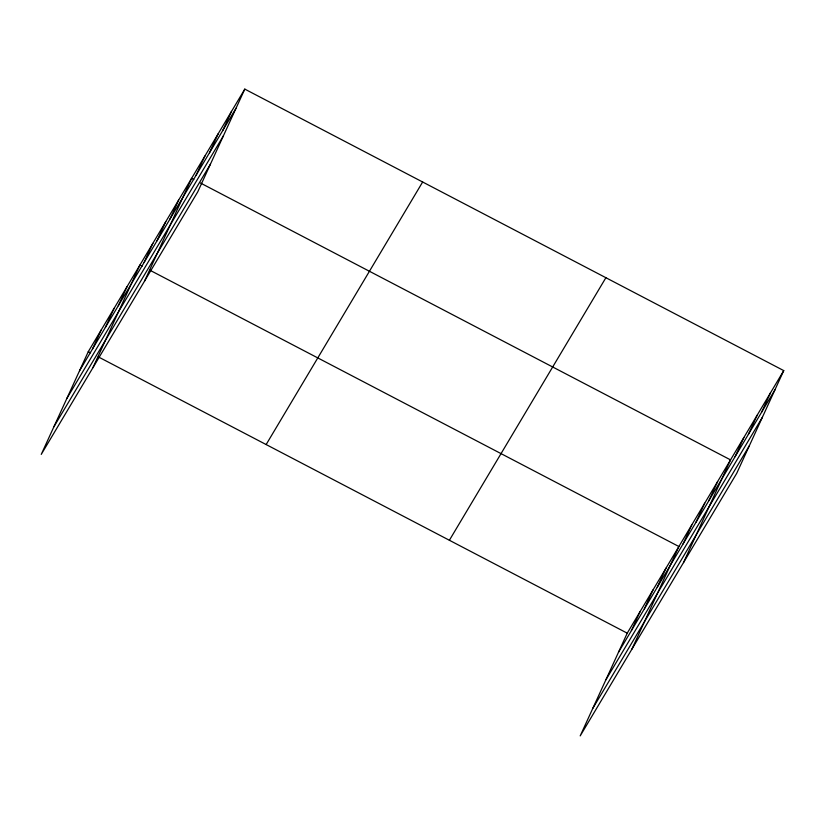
<?xml version="1.0" encoding="UTF-8"?>
<svg xmlns="http://www.w3.org/2000/svg" width="825" height="825" viewBox="0 0 825 825"><rect width="100%" height="100%" fill="white"/><g stroke="black" fill="none" stroke-linecap="round" stroke-linejoin="round"><path stroke-width="1.24" d="M244.798 89.11L88.285 351.656L41.25 454.389L197.763 191.833L244.798 89.11L783.75 370.611L736.715 473.344L580.202 735.89L627.237 633.167L783.75 370.611M92.452 349.088L101.197 329.99M105.363 327.432L114.108 308.333M118.274 305.776L127.019 286.677M92.895 367.744L139.93 265.011L142.158 266.176M144.097 262.453L152.842 243.354M157.008 240.787L165.753 221.688M169.919 219.13L178.664 200.032M144.55 281.108L191.586 178.375L193.803 179.53M196.144 175.158L204.889 156.059M209.447 152.842L218.192 133.743M222.75 130.525L231.495 111.427M631.403 630.599L640.148 611.5M644.325 608.943L653.06 589.844M657.236 587.287L665.981 568.178M631.857 649.254L678.893 546.521L149.933 270.239M683.059 543.964L691.804 524.865M695.97 522.297L704.715 503.198M708.881 500.641L717.626 481.542M683.502 562.609L730.538 459.886L200.475 183.016M735.096 456.668L743.841 437.57M748.399 434.352L757.144 415.243M761.702 412.036L770.447 392.927M79.54 370.755L236.053 108.209M66.907 398.351L223.41 135.805M53.883 426.783L210.396 164.237M266.145 444.551L422.647 182.005M449.388 540.262L605.89 277.716M618.492 652.266L775.005 389.72M605.859 679.862L762.372 417.316M592.845 708.293L749.347 445.748M88.285 351.656L90.503 352.811M98.288 356.874L627.237 633.167"/></g></svg>
